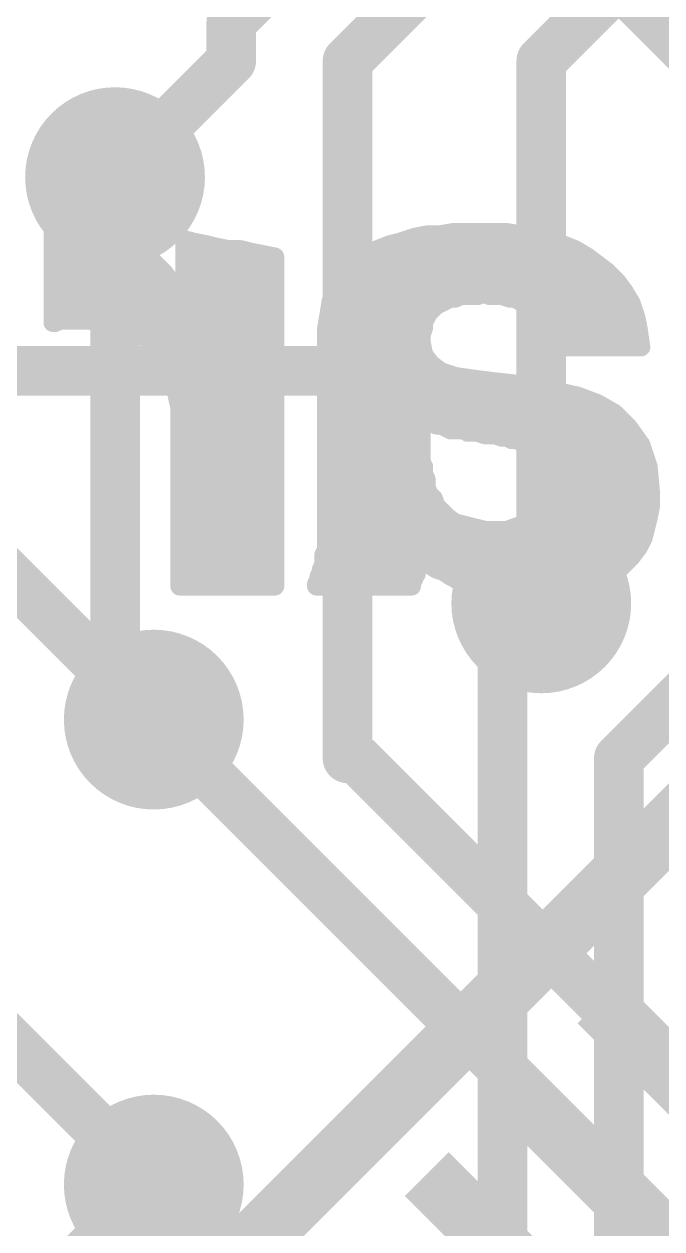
# Model space of a CAD drawing. Extents: x -17.9 to 25.5, y -0.1 to 79.8.
# Drawn here: x 13.121 to 15.734, y 33.473 to 38.41 of the extents above; entities that cross this region are included whole.
import ezdxf

# ---------------------------------------------------------------- set-up
doc = ezdxf.new("R2010")
doc.units = 0
for name, color, linetype in [('1', 12, 'CONTINUOUS'), ('16', 132, 'CONTINUOUS'), ('18', 110, 'CONTINUOUS'), ('21', 41, 'CONTINUOUS'), ('22', 40, 'CONTINUOUS')]:
    doc.layers.add(name, color=color, linetype=linetype)

# ---------------------------------------------------------------- blocks, each defined once
blk = doc.blocks.new('RECT')
blk.add_solid([(-0.5, -0.5), (0.5, -0.5), (-0.5, 0.5), (0.5, 0.5)])
blk = doc.blocks.new('ROUNDV')
at = {"const_width": 0.5}
blk.add_lwpolyline([(0, -0.25, 1), (0, 0.25, 1), (0, -0.25)], format="xyb", dxfattribs=at)

msp = doc.modelspace()

# ---------------------------------------------------------------- linework, layer by layer
at = {"layer": '1', "const_width": 0.2032}
for points in [[(15.5284, 39.9759), (13.97, 38.4175)], [(15.8459, 39.6584), (14.4463, 38.2587)], [(16.2355, 39.2543), (15.24, 38.2587)], [(13.97, 38.4175), (13.97, 38.2587)], [(13.97, 38.2587), (13.4938, 37.7825)], [(14.4463, 38.2587), (14.4463, 36.9888)], [(15.24, 38.2587), (15.24, 36.0363)], [(13.6525, 33.655), (9.3663, 37.9413)], [(12.8588, 36.9888), (14.4463, 36.9888)], [(14.4463, 36.9888), (14.4463, 35.4013)], [(12.5412, 36.6713), (13.6525, 35.56)], [(15.5284, 33.6841), (13.6525, 35.56)], [(14.4463, 35.4013), (14.4823, 35.4013)], [(14.4823, 35.4013), (15.882, 34.0016)], [(15.5284, 33.648), (15.5284, 33.6841)], [(15.5284, 33.648), (15.5645, 33.648)], [(15.5645, 33.648), (16.1925, 33.02)]]:
    msp.add_lwpolyline(points, dxfattribs=at)
at = {"layer": '1', "const_width": 0.1016}
for points in [[(14.0208, 38.4175, 1), (13.9192, 38.4175)], [(13.9341, 38.4534, 1), (14.0059, 38.3816)], [(14.0059, 38.2228, 1), (13.9341, 38.2947)], [(14.4971, 38.2587, 1), (14.3955, 38.2587)], [(15.2908, 38.2587, 1), (15.1892, 38.2587)], [(13.9192, 38.2587, 1), (14.0208, 38.2587)], [(14.4103, 38.2947, 1), (14.4822, 38.2228)], [(15.2041, 38.2947, 1), (15.2759, 38.2228)], [(13.4578, 37.8184, 1), (13.5297, 37.7466)], [(14.4971, 36.9888, 1), (14.3955, 36.9888)], [(14.4463, 36.938, 1), (14.4463, 37.0396)], [(14.3955, 36.9888, 1), (14.4971, 36.9888)], [(15.1892, 36.0363, 1), (15.2908, 36.0363)], [(13.6884, 35.5959, 1), (13.6166, 35.5241)], [(13.6166, 35.5241, 1), (13.6884, 35.5959)], [(14.4463, 35.4521, 1), (14.4463, 35.3505)], [(14.5182, 35.4372, 1), (14.4464, 35.3653)], [(14.4823, 35.3505, 1), (14.4823, 35.4521)], [(14.3955, 35.4013, 1), (14.4971, 35.4013)], [(15.5792, 33.6841, 1), (15.4776, 33.6841)], [(15.4925, 33.6482, 1), (15.5643, 33.72)], [(13.6166, 33.6191, 1), (13.6884, 33.6909)], [(15.5284, 33.6988, 1), (15.5284, 33.5972)], [(15.6004, 33.6839, 1), (15.5286, 33.6121)], [(15.5645, 33.5972, 1), (15.5645, 33.6988)], [(15.4776, 33.648, 1), (15.5792, 33.648)]]:
    msp.add_lwpolyline(points, format="xyb", dxfattribs=at)
at = {"layer": '16', "const_width": 0.2032}
for points in [[(17.78, 36.3538), (14.7637, 39.37)], [(13.4938, 37.7825), (13.4938, 35.7188)], [(15.0813, 35.8775), (15.24, 36.0363)], [(15.5575, 35.4013), (16.1925, 36.0363)], [(15.0813, 31.4325), (15.0813, 35.8775)], [(13.4938, 35.7188), (13.6525, 35.56)], [(15.5575, 29.845), (15.5575, 35.4013)], [(13.6525, 33.655), (13.335, 33.3375)]]:
    msp.add_lwpolyline(points, dxfattribs=at)
at = {"layer": '16', "const_width": 0.1016}
for points in [[(13.5446, 37.7825, 1), (13.4429, 37.7825)], [(15.2759, 36.0003, 1), (15.2041, 36.0722)], [(15.0453, 35.9134, 1), (15.1172, 35.8416)], [(15.1321, 35.8775, 1), (15.0305, 35.8775)], [(13.5297, 35.7547, 1), (13.4578, 35.6828)], [(13.4429, 35.7188, 1), (13.5446, 35.7188)], [(13.6166, 35.5241, 1), (13.6884, 35.5959)], [(15.6083, 35.4013, 1), (15.5067, 35.4013)], [(15.5216, 35.4372, 1), (15.5934, 35.3653)], [(13.6884, 33.6191, 1), (13.6166, 33.6909)]]:
    msp.add_lwpolyline(points, format="xyb", dxfattribs=at)
at = {"layer": '21', "const_width": 0.254}
for points in [[(12.8945, 41.4085), (17.2785, 37.0245)], [(17.2785, 36.6355), (12.8945, 32.2515)]]:
    msp.add_lwpolyline(points, dxfattribs=at)
at = {"layer": '22', "const_width": 0.0381}
for points in [[(13.2578, 37.5463, 1), (13.2197, 37.5463)], [(13.2253, 37.5597, 1), (13.2522, 37.5328)], [(13.2488, 37.5753, 1), (13.2488, 37.5372)], [(13.2622, 37.5428, 1), (13.2353, 37.5697)], [(13.394, 37.5746, 1), (13.3835, 37.5379)], [(13.3887, 37.5372, 1), (13.3887, 37.5753)], [(13.464, 37.5546, 1), (13.4535, 37.5179)], [(13.4535, 37.5179, 1), (13.464, 37.5546)], [(13.7978, 37.5263, 1), (13.7597, 37.5263)], [(13.7834, 37.5447, 1), (13.7741, 37.5078)], [(14.715, 37.5549, 1), (14.7225, 37.5176)], [(14.7248, 37.5182, 1), (14.7127, 37.5543)], [(14.7688, 37.5653, 1), (14.7688, 37.5272)], [(14.7725, 37.5276, 1), (14.765, 37.5649)], [(14.8156, 37.565, 1), (14.8219, 37.5275)], [(14.8188, 37.5272, 1), (14.8188, 37.5653)], [(14.8788, 37.5753, 1), (14.8788, 37.5372)], [(14.8819, 37.5375, 1), (14.8756, 37.575)], [(15.1019, 37.575, 1), (15.0956, 37.5375)], [(15.0988, 37.5372, 1), (15.0988, 37.5753)], [(15.1619, 37.565, 1), (15.1556, 37.5275)], [(15.1556, 37.5275, 1), (15.1619, 37.565)], [(15.2219, 37.555, 1), (15.2156, 37.5175)], [(15.2156, 37.5175, 1), (15.2219, 37.555)], [(15.2858, 37.5439, 1), (15.2717, 37.5086)], [(13.2388, 37.5095, 1), (13.2388, 37.4714)], [(13.5393, 37.5321, 1), (13.5182, 37.5004)], [(13.5235, 37.4979, 1), (13.534, 37.5346)], [(13.5675, 37.4714, 1), (13.5675, 37.5095)], [(13.7788, 37.5095, 1), (13.7788, 37.4714)], [(13.8225, 37.5349, 1), (13.815, 37.4976)], [(13.8141, 37.4978, 1), (13.8234, 37.5347)], [(13.8734, 37.5247, 1), (13.8641, 37.4878)], [(13.865, 37.4876, 1), (13.8725, 37.5249)], [(13.9125, 37.5149, 1), (13.905, 37.4776)], [(13.9041, 37.4778, 1), (13.9134, 37.5147)], [(13.938, 37.4714, 1), (13.938, 37.5095)], [(13.9588, 37.5053, 1), (13.9588, 37.4672)], [(13.955, 37.4676, 1), (13.9625, 37.5049)], [(14.0134, 37.5047, 1), (14.0041, 37.4678)], [(14.0088, 37.4672, 1), (14.0088, 37.5053)], [(14.5617, 37.5039, 1), (14.5758, 37.4686)], [(14.5791, 37.5095, 1), (14.5791, 37.4714)], [(14.5773, 37.4692, 1), (14.5602, 37.5033)], [(14.6141, 37.5247, 1), (14.6234, 37.4878)], [(14.6258, 37.4886, 1), (14.6117, 37.5239)], [(14.6527, 37.5343, 1), (14.6648, 37.4982)], [(14.6634, 37.4978, 1), (14.6541, 37.5347)], [(15.2756, 37.5075, 1), (15.2819, 37.545)], [(15.3358, 37.5239, 1), (15.3217, 37.4886)], [(15.3217, 37.4886, 1), (15.3358, 37.5239)], [(15.3886, 37.5026, 1), (15.3689, 37.4699)], [(15.3684, 37.4714, 1), (15.3684, 37.5095)], [(15.3717, 37.4686, 1), (15.3858, 37.5039)], [(13.5993, 37.4921, 1), (13.5782, 37.4604)], [(13.5782, 37.4604, 1), (13.5993, 37.4921)], [(13.6622, 37.4497, 1), (13.6353, 37.4228)], [(13.6382, 37.4204, 1), (13.6593, 37.4521)], [(14.0525, 37.4949, 1), (14.045, 37.4576)], [(14.0441, 37.4578, 1), (14.0534, 37.4947)], [(14.1025, 37.4849, 1), (14.095, 37.4476)], [(14.095, 37.4476, 1), (14.1025, 37.4849)], [(14.1678, 37.4563, 1), (14.1297, 37.4563)], [(14.145, 37.4376, 1), (14.1525, 37.4749)], [(14.4773, 37.4515, 1), (14.5002, 37.421)], [(14.5022, 37.4228, 1), (14.4753, 37.4497)], [(14.5202, 37.4833, 1), (14.5373, 37.4492)], [(14.5402, 37.451, 1), (14.5173, 37.4815)], [(15.4402, 37.4715, 1), (15.4173, 37.441)], [(15.4189, 37.4399, 1), (15.4386, 37.4726)], [(13.2388, 37.4333, 1), (13.2388, 37.3952)], [(13.6708, 37.3952, 1), (13.6708, 37.4333)], [(13.7146, 37.3968, 1), (13.6829, 37.3757)], [(13.6853, 37.3728, 1), (13.7122, 37.3997)], [(13.7788, 37.4333, 1), (13.7788, 37.3952)], [(14.1488, 37.3952, 1), (14.1488, 37.4333)], [(14.4353, 37.4097, 1), (14.4622, 37.3828)], [(14.4622, 37.3828, 1), (14.4353, 37.4097)], [(14.4667, 37.4333, 1), (14.4667, 37.3952)], [(15.4802, 37.4415, 1), (15.4573, 37.411)], [(15.4573, 37.411, 1), (15.4802, 37.4415)], [(15.4848, 37.3952, 1), (15.4848, 37.4333)], [(15.5222, 37.4097, 1), (15.4953, 37.3828)], [(15.4973, 37.381, 1), (15.5202, 37.4115)], [(13.2388, 37.3571, 1), (13.2388, 37.319)], [(13.7309, 37.319, 1), (13.7309, 37.3571)], [(13.7788, 37.3571, 1), (13.7788, 37.319)], [(14.1488, 37.319, 1), (14.1488, 37.3571)], [(14.4075, 37.3571, 1), (14.4075, 37.319)], [(14.4053, 37.3797, 1), (14.4322, 37.3528)], [(14.4364, 37.3592, 1), (14.4011, 37.3733)], [(15.564, 37.3677, 1), (15.5335, 37.3448)], [(15.5353, 37.3428, 1), (15.5622, 37.3697)], [(15.5624, 37.319, 1), (15.5624, 37.3571)], [(13.7563, 37.3338, 1), (13.7212, 37.3187)], [(13.7229, 37.3157, 1), (13.7546, 37.3368)], [(14.1678, 37.2863, 1), (14.1297, 37.2863)], [(14.3811, 37.3233, 1), (14.4164, 37.3092)], [(14.4158, 37.3077, 1), (14.3817, 37.3248)], [(14.8688, 37.3053, 1), (14.8688, 37.2672)], [(14.8773, 37.2692, 1), (14.8602, 37.3033)], [(14.8802, 37.3033, 1), (14.8973, 37.2692)], [(14.8887, 37.2672, 1), (14.8887, 37.3053)], [(14.9088, 37.3153, 1), (14.9088, 37.2772)], [(14.9173, 37.2792, 1), (14.9002, 37.3133)], [(14.9702, 37.3133, 1), (14.9873, 37.2792)], [(14.9788, 37.2772, 1), (14.9788, 37.3153)], [(15.0048, 37.3243, 1), (14.9927, 37.2882)], [(15.0073, 37.2892, 1), (14.9902, 37.3233)], [(15.0288, 37.3153, 1), (15.0288, 37.2772)], [(15.0227, 37.2782, 1), (15.0348, 37.3143)], [(15.0848, 37.3143, 1), (15.0727, 37.2782)], [(15.0788, 37.2772, 1), (15.0788, 37.3153)], [(15.1088, 37.3053, 1), (15.1088, 37.2672)], [(15.1027, 37.2682, 1), (15.1148, 37.3043)], [(15.1373, 37.3033, 1), (15.1202, 37.2692)], [(15.1288, 37.2672, 1), (15.1288, 37.3053)], [(15.5951, 37.3261, 1), (15.5624, 37.3064)], [(15.5635, 37.3048, 1), (15.594, 37.3277)], [(13.2388, 37.2809, 1), (13.2388, 37.2428)], [(13.7688, 37.2753, 1), (13.7688, 37.2372)], [(13.7512, 37.2487, 1), (13.7863, 37.2638)], [(13.7788, 37.2809, 1), (13.7788, 37.2428)], [(13.7597, 37.2563, 1), (13.7978, 37.2563)], [(13.7664, 37.2428, 1), (13.7664, 37.2809)], [(13.7788, 37.2372, 1), (13.7788, 37.2753)], [(14.1297, 37.2863, 1), (14.1678, 37.2863)], [(14.1488, 37.2428, 1), (14.1488, 37.2809)], [(14.3763, 37.2809, 1), (14.3763, 37.2428)], [(14.3617, 37.2848, 1), (14.3958, 37.2677)], [(14.3975, 37.2731, 1), (14.36, 37.2794)], [(14.7853, 37.2597, 1), (14.8122, 37.2328)], [(14.8122, 37.2328, 1), (14.7853, 37.2597)], [(14.8002, 37.2733, 1), (14.8173, 37.2392)], [(14.8222, 37.2428, 1), (14.7953, 37.2697)], [(14.8202, 37.2833, 1), (14.8373, 37.2492)], [(14.8199, 37.2428, 1), (14.8199, 37.2809)], [(14.8373, 37.2492, 1), (14.8202, 37.2833)], [(14.8402, 37.2933, 1), (14.8573, 37.2592)], [(14.8573, 37.2592, 1), (14.8402, 37.2933)], [(15.1573, 37.2933, 1), (15.1402, 37.2592)], [(15.1402, 37.2592, 1), (15.1573, 37.2933)], [(15.1822, 37.2797, 1), (15.1553, 37.2528)], [(15.1732, 37.2809, 1), (15.1732, 37.2428)], [(15.1922, 37.2697, 1), (15.1653, 37.2428)], [(15.1602, 37.2492, 1), (15.1773, 37.2833)], [(15.1653, 37.2428, 1), (15.1922, 37.2697)], [(15.2122, 37.2497, 1), (15.1853, 37.2228)], [(15.1853, 37.2228, 1), (15.2122, 37.2497)], [(15.6268, 37.2723, 1), (15.5907, 37.2602)], [(15.5924, 37.2564, 1), (15.6251, 37.2761)], [(15.6102, 37.2428, 1), (15.6102, 37.2809)], [(13.2388, 37.2053, 1), (13.2388, 37.1672)], [(13.2402, 37.2033, 1), (13.2573, 37.1692)], [(13.2488, 37.1672, 1), (13.2488, 37.2053)], [(13.2688, 37.2153, 1), (13.2688, 37.1772)], [(13.2773, 37.1792, 1), (13.2602, 37.2133)], [(13.3806, 37.2152, 1), (13.3769, 37.1773)], [(13.3788, 37.1772, 1), (13.3788, 37.2153)], [(13.4834, 37.2047, 1), (13.4741, 37.1678)], [(13.4814, 37.2047, 1), (13.4814, 37.1666)], [(13.4769, 37.1673, 1), (13.4806, 37.2052)], [(14.1488, 37.1666, 1), (14.1488, 37.2047)], [(14.3636, 37.2047, 1), (14.3636, 37.1666)], [(14.35, 37.2194, 1), (14.3875, 37.2131)], [(14.3875, 37.2131, 1), (14.35, 37.2194)], [(14.7778, 37.1863, 1), (14.7397, 37.1863)], [(14.7517, 37.2148, 1), (14.7858, 37.1977)], [(14.7858, 37.1977, 1), (14.7517, 37.2148)], [(14.7588, 37.1666, 1), (14.7588, 37.2047)], [(14.7653, 37.2397, 1), (14.7922, 37.2128)], [(14.7958, 37.2177, 1), (14.7617, 37.2348)], [(15.2222, 37.2397, 1), (15.1953, 37.2128)], [(15.1953, 37.2128, 1), (15.2222, 37.2397)], [(15.2458, 37.2148, 1), (15.2117, 37.1977)], [(15.2153, 37.1928, 1), (15.2422, 37.2197)], [(15.2558, 37.1948, 1), (15.2217, 37.1777)], [(15.2391, 37.2047, 1), (15.2391, 37.1666)], [(15.6474, 37.21, 1), (15.6101, 37.2025)], [(15.6107, 37.2002, 1), (15.6468, 37.2123)], [(15.6329, 37.1666, 1), (15.6329, 37.2047)], [(13.2197, 37.1863, 1), (13.2578, 37.1863)], [(13.5693, 37.1821, 1), (13.5482, 37.1504)], [(13.5541, 37.1478, 1), (13.5634, 37.1847)], [(14.3778, 37.1563, 1), (14.3397, 37.1563)], [(14.34, 37.1594, 1), (14.3775, 37.1531)], [(14.7678, 37.1363, 1), (14.7297, 37.1363)], [(14.7417, 37.1948, 1), (14.7758, 37.1777)], [(14.7397, 37.1663, 1), (14.7778, 37.1663)], [(14.7768, 37.1602, 1), (14.7407, 37.1723)], [(15.2217, 37.1777, 1), (15.2558, 37.1948)], [(15.2678, 37.1663, 1), (15.2297, 37.1663)], [(15.2658, 37.1448, 1), (15.2317, 37.1277)], [(15.2317, 37.1577, 1), (15.2658, 37.1748)], [(15.6576, 37.1589, 1), (15.6199, 37.1536)], [(15.6201, 37.1525, 1), (15.6574, 37.16)], [(13.6322, 37.1397, 1), (13.6053, 37.1128)], [(13.6082, 37.1104, 1), (13.6293, 37.1421)], [(13.6356, 37.1285, 1), (13.6356, 37.0904)], [(14.1488, 37.0904, 1), (14.1488, 37.1285)], [(14.3588, 37.1285, 1), (14.3588, 37.0904)], [(14.7297, 37.1063, 1), (14.7678, 37.1063)], [(14.7307, 37.1423, 1), (14.7668, 37.1302)], [(14.7674, 37.11, 1), (14.7301, 37.1025)], [(14.7488, 37.0904, 1), (14.7488, 37.1285)], [(15.2297, 37.1363, 1), (15.2678, 37.1363)], [(15.2778, 37.1163, 1), (15.2397, 37.1163)], [(15.2588, 37.1285, 1), (15.2588, 37.0904)], [(15.2588, 37.1053, 1), (15.2588, 37.0672)], [(15.2417, 37.1077, 1), (15.2758, 37.1248)], [(15.6454, 37.0904, 1), (15.6454, 37.1285)], [(15.6488, 37.0672, 1), (15.6488, 37.1053)], [(13.6963, 37.0738, 1), (13.6612, 37.0587)], [(13.6653, 37.0528, 1), (13.6922, 37.0797)], [(13.6929, 37.0523, 1), (13.6929, 37.0142)], [(14.1488, 37.0142, 1), (14.1488, 37.0523)], [(14.3588, 37.0523, 1), (14.3588, 37.0142)], [(14.774, 37.0677, 1), (14.7435, 37.0448)], [(14.7401, 37.0525, 1), (14.7774, 37.06)], [(14.776, 37.0142, 1), (14.776, 37.0523)], [(15.2397, 37.0862, 1), (15.2778, 37.0862)], [(15.6299, 37.0836, 1), (15.6676, 37.0889)], [(13.7263, 37.0038, 1), (13.6912, 36.9887)], [(13.6912, 36.9887, 1), (13.7263, 37.0038)], [(14.8002, 37.0315, 1), (14.7773, 37.001)], [(14.7735, 37.0048, 1), (14.804, 37.0277)], [(14.8348, 37.0043, 1), (14.8227, 36.9682)], [(13.7256, 36.9761, 1), (13.7256, 36.938)], [(14.1488, 36.938, 1), (14.1488, 36.9761)], [(14.3588, 36.9761, 1), (14.3588, 36.938)], [(14.8173, 36.971, 1), (14.8402, 37.0015)], [(14.8914, 36.9851, 1), (14.8861, 36.9474)], [(14.8827, 36.9482, 1), (14.8948, 36.9843)], [(14.9611, 36.9752, 1), (14.9564, 36.9373)], [(14.9775, 36.9527, 1), (14.94, 36.9598)], [(14.9775, 36.9527, 1), (14.94, 36.9598)], [(14.9535, 36.938, 1), (14.9535, 36.9761)], [(14.9561, 36.9374, 1), (14.9614, 36.9751)], [(15.0409, 36.9652, 1), (15.0366, 36.9273)], [(15.0364, 36.9273, 1), (15.0411, 36.9652)], [(15.1329, 36.9548, 1), (15.1246, 36.9177)], [(15.1266, 36.9173, 1), (15.1309, 36.9552)], [(13.7573, 36.9304, 1), (13.7202, 36.9221)], [(13.7212, 36.9187, 1), (13.7563, 36.9338)], [(15.2211, 36.9352, 1), (15.2164, 36.8973)], [(15.2366, 36.9095, 1), (15.2009, 36.923)], [(15.2366, 36.9095, 1), (15.2009, 36.923)], [(15.2146, 36.8977, 1), (15.2229, 36.9348)], [(15.3029, 36.9248, 1), (15.2946, 36.8877)], [(15.2964, 36.8873, 1), (15.3011, 36.9252)], [(15.3954, 36.9041, 1), (15.3821, 36.8684)], [(15.3846, 36.8677, 1), (15.3929, 36.9048)], [(13.7489, 36.8999, 1), (13.7489, 36.8618)], [(13.7778, 36.8362, 1), (13.7397, 36.8362)], [(14.1488, 36.8618, 1), (14.1488, 36.8999)], [(14.3588, 36.8999, 1), (14.3588, 36.8618)], [(14.9444, 36.8999, 1), (14.9444, 36.8618)], [(14.9444, 36.8618, 1), (14.9444, 36.8999)], [(15.2052, 36.8999, 1), (15.2052, 36.8618)], [(15.2052, 36.8618, 1), (15.2052, 36.8999)], [(15.4033, 36.8618, 1), (15.4033, 36.8999)], [(15.4782, 36.8728, 1), (15.4593, 36.8397)], [(15.4621, 36.8384, 1), (15.4754, 36.8741)], [(13.7588, 36.8237, 1), (13.7588, 36.7856)], [(13.7402, 36.8321, 1), (13.7773, 36.8404)], [(14.1488, 36.7856, 1), (14.1488, 36.8237)], [(14.3588, 36.8237, 1), (14.3588, 36.7856)], [(14.7573, 36.8233, 1), (14.7402, 36.7892)], [(14.7678, 36.8062, 1), (14.7297, 36.8062)], [(14.7521, 36.8237, 1), (14.7521, 36.7856)], [(14.7488, 36.7856, 1), (14.7488, 36.8237)], [(14.7822, 36.8097, 1), (14.7553, 36.7828)], [(14.7873, 36.8033, 1), (14.7702, 36.7692)], [(14.7602, 36.7792, 1), (14.7773, 36.8133)], [(14.9299, 36.8237, 1), (14.9299, 36.7856)], [(14.9299, 36.7856, 1), (14.9299, 36.8237)], [(15.1762, 36.8237, 1), (15.1762, 36.7856)], [(15.1762, 36.7856, 1), (15.1762, 36.8237)], [(15.5522, 36.8297, 1), (15.5253, 36.8028)], [(15.5293, 36.7997, 1), (15.5482, 36.8328)], [(15.5504, 36.7856, 1), (15.5504, 36.8237)], [(14.7653, 36.7728, 1), (14.7922, 36.7997)], [(14.8122, 36.7897, 1), (14.7853, 36.7628)], [(14.8087, 36.7853, 1), (14.8087, 36.7472)], [(14.7902, 36.7592, 1), (14.8073, 36.7933)], [(14.7953, 36.7528, 1), (14.8222, 36.7797)], [(14.8373, 36.7833, 1), (14.8202, 36.7492)], [(14.8288, 36.7472, 1), (14.8288, 36.7853)], [(14.8573, 36.7733, 1), (14.8402, 36.7392)], [(14.8402, 36.7392, 1), (14.8573, 36.7733)], [(14.8688, 36.7653, 1), (14.8688, 36.7272)], [(14.8602, 36.7292, 1), (14.8773, 36.7633)], [(14.9273, 36.7633, 1), (14.9102, 36.7292)], [(14.9188, 36.7272, 1), (14.9188, 36.7653)], [(15.6143, 36.7673, 1), (15.5832, 36.7452)], [(15.5853, 36.7428, 1), (15.6122, 36.7697)], [(13.7588, 36.7475, 1), (13.7588, 36.7094)], [(14.1488, 36.7094, 1), (14.1488, 36.7475)], [(14.3588, 36.7475, 1), (14.3588, 36.7094)], [(14.7488, 36.7094, 1), (14.7488, 36.7475)], [(14.9, 36.7498, 1), (14.9375, 36.7427)], [(14.9, 36.7498, 1), (14.9375, 36.7427)], [(14.9388, 36.7553, 1), (14.9388, 36.7172)], [(14.9302, 36.7192, 1), (14.9473, 36.7533)], [(14.9848, 36.7543, 1), (14.9727, 36.7182)], [(14.9788, 36.7172, 1), (14.9788, 36.7553)], [(15.0023, 36.7475, 1), (15.0023, 36.7094)], [(15.0088, 36.7453, 1), (15.0088, 36.7072)], [(15.0027, 36.7082, 1), (15.0148, 36.7443)], [(15.0548, 36.7443, 1), (15.0427, 36.7082)], [(15.0488, 36.7072, 1), (15.0488, 36.7453)], [(15.0788, 36.7353, 1), (15.0788, 36.6972)], [(15.0727, 36.6982, 1), (15.0848, 36.7343)], [(15.1073, 36.7333, 1), (15.0902, 36.6992)], [(15.0988, 36.6972, 1), (15.0988, 36.7353)], [(15.1188, 36.7253, 1), (15.1188, 36.6872)], [(15.1102, 36.6892, 1), (15.1273, 36.7233)], [(15.1473, 36.7233, 1), (15.1302, 36.6892)], [(15.1209, 36.713, 1), (15.1566, 36.6995)], [(15.1209, 36.713, 1), (15.1566, 36.6995)], [(15.1472, 36.7475, 1), (15.1472, 36.7094)], [(15.1387, 36.6872, 1), (15.1387, 36.7253)], [(15.1673, 36.7133, 1), (15.1502, 36.6792)], [(15.1472, 36.7094, 1), (15.1472, 36.7475)], [(15.1502, 36.6792, 1), (15.1673, 36.7133)], [(15.6186, 36.7094, 1), (15.6186, 36.7475)], [(13.7588, 36.6713, 1), (13.7588, 36.6332)], [(14.1488, 36.6332, 1), (14.1488, 36.6713)], [(14.3588, 36.6713, 1), (14.3588, 36.6332)], [(14.7488, 36.6332, 1), (14.7488, 36.6713)], [(15.1873, 36.7033, 1), (15.1702, 36.6692)], [(15.1702, 36.6692, 1), (15.1873, 36.7033)], [(15.2073, 36.6933, 1), (15.1902, 36.6592)], [(15.1902, 36.6592, 1), (15.2073, 36.6933)], [(15.2273, 36.6833, 1), (15.2102, 36.6492)], [(15.2102, 36.6492, 1), (15.2273, 36.6833)], [(15.2522, 36.6697, 1), (15.2253, 36.6428)], [(15.2428, 36.6713, 1), (15.2428, 36.6332)], [(15.2622, 36.6597, 1), (15.2353, 36.6328)], [(15.2302, 36.6392, 1), (15.2473, 36.6733)], [(15.2353, 36.6328, 1), (15.2622, 36.6597)], [(15.6668, 36.6923, 1), (15.6307, 36.6802)], [(15.6332, 36.6752, 1), (15.6643, 36.6973)], [(15.6601, 36.6332, 1), (15.6601, 36.6713)], [(14.7658, 36.6248, 1), (14.7317, 36.6077)], [(14.7297, 36.6163, 1), (14.7678, 36.6163)], [(14.7778, 36.5963, 1), (14.7397, 36.5963)], [(15.2722, 36.6497, 1), (15.2453, 36.6228)], [(15.2453, 36.6228, 1), (15.2722, 36.6497)], [(15.2958, 36.6248, 1), (15.2617, 36.6077)], [(15.2653, 36.6028, 1), (15.2922, 36.6297)], [(15.3058, 36.6048, 1), (15.2717, 36.5877)], [(15.6977, 36.598, 1), (15.6598, 36.5945)], [(13.7588, 36.5951, 1), (13.7588, 36.557)], [(14.1488, 36.557, 1), (14.1488, 36.5951)], [(14.3588, 36.5951, 1), (14.3588, 36.557)], [(14.7758, 36.5748, 1), (14.7417, 36.5577)], [(14.7397, 36.5663, 1), (14.7778, 36.5663)], [(14.7417, 36.5877, 1), (14.7758, 36.6048)], [(14.7878, 36.5463, 1), (14.7497, 36.5463)], [(14.7588, 36.557, 1), (14.7588, 36.5951)], [(15.2717, 36.5877, 1), (15.3058, 36.6048)], [(15.3178, 36.5763, 1), (15.2797, 36.5763)], [(15.2988, 36.5951, 1), (15.2988, 36.557)], [(15.2817, 36.5677, 1), (15.3158, 36.5848)], [(15.6607, 36.5902, 1), (15.6968, 36.6023)], [(15.6806, 36.557, 1), (15.6806, 36.5951)], [(13.7588, 36.5189, 1), (13.7588, 36.4808)], [(14.1488, 36.4808, 1), (14.1488, 36.5189)], [(14.3588, 36.5189, 1), (14.3588, 36.4808)], [(14.7868, 36.5223, 1), (14.7507, 36.5102)], [(14.7497, 36.5162, 1), (14.7878, 36.5162)], [(14.7517, 36.5377, 1), (14.7858, 36.5548)], [(14.7742, 36.4808, 1), (14.7742, 36.5189)], [(15.3168, 36.5423, 1), (15.2807, 36.5302)], [(15.2797, 36.5363, 1), (15.3178, 36.5363)], [(15.3055, 36.5189, 1), (15.3055, 36.4808)], [(15.2907, 36.5002, 1), (15.3268, 36.5123)], [(15.3258, 36.4977, 1), (15.2917, 36.5148)], [(15.6875, 36.4808, 1), (15.6875, 36.5189)], [(14.7922, 36.4997, 1), (14.7653, 36.4728)], [(14.7607, 36.4802, 1), (14.7968, 36.4923)], [(14.8168, 36.4723, 1), (14.7807, 36.4602)], [(14.7853, 36.4528, 1), (14.8122, 36.4797)], [(15.2817, 36.4948, 1), (15.3158, 36.4777)], [(15.3178, 36.4862, 1), (15.2797, 36.4862)], [(15.2797, 36.4663, 1), (15.3178, 36.4663)], [(15.3168, 36.4602, 1), (15.2807, 36.4723)], [(15.7078, 36.4862, 1), (15.6697, 36.4862)], [(15.6698, 36.4845, 1), (15.7077, 36.488)], [(13.7588, 36.4427, 1), (13.7588, 36.4046)], [(14.1488, 36.4046, 1), (14.1488, 36.4427)], [(14.3588, 36.4427, 1), (14.3588, 36.4046)], [(14.8222, 36.4497, 1), (14.7953, 36.4228)], [(14.7907, 36.4302, 1), (14.8268, 36.4423)], [(14.8422, 36.4297, 1), (14.8153, 36.4028)], [(14.8153, 36.4028, 1), (14.8422, 36.4297)], [(14.8214, 36.4046, 1), (14.8214, 36.4427)], [(15.2617, 36.4148, 1), (15.2958, 36.3977)], [(15.2922, 36.3928, 1), (15.2653, 36.4197)], [(15.2874, 36.4427, 1), (15.2874, 36.4046)], [(15.3078, 36.4363, 1), (15.2697, 36.4363)], [(15.2707, 36.4423, 1), (15.3068, 36.4302)], [(15.2697, 36.4263, 1), (15.3078, 36.4263)], [(15.3058, 36.4177, 1), (15.2717, 36.4348)], [(15.6697, 36.4363, 1), (15.7078, 36.4363)], [(15.7074, 36.4325, 1), (15.6701, 36.44)], [(15.6862, 36.4046, 1), (15.6862, 36.4427)], [(13.7588, 36.3665, 1), (13.7588, 36.3284)], [(14.1488, 36.3284, 1), (14.1488, 36.3665)], [(14.3588, 36.3665, 1), (14.3588, 36.3284)], [(14.8693, 36.4021, 1), (14.8482, 36.3704)], [(14.8453, 36.3728, 1), (14.8722, 36.3997)], [(14.8934, 36.3847, 1), (14.8841, 36.3478)], [(14.8782, 36.3504, 1), (14.8993, 36.3821)], [(14.9334, 36.3747, 1), (14.9241, 36.3378)], [(14.9241, 36.3378, 1), (14.9334, 36.3747)], [(14.9734, 36.3647, 1), (14.9641, 36.3278)], [(14.9642, 36.3284, 1), (14.9642, 36.3665)], [(14.9641, 36.3278, 1), (14.9734, 36.3647)], [(15.1788, 36.3653, 1), (15.1788, 36.3272)], [(15.1873, 36.3292, 1), (15.1702, 36.3633)], [(15.1902, 36.3633, 1), (15.2073, 36.3292)], [(15.2011, 36.3665, 1), (15.2011, 36.3284)], [(15.1988, 36.3272, 1), (15.1988, 36.3653)], [(15.2053, 36.3697, 1), (15.2322, 36.3428)], [(15.2202, 36.3833, 1), (15.2373, 36.3492)], [(15.2273, 36.3392, 1), (15.2102, 36.3733)], [(15.2422, 36.3528, 1), (15.2153, 36.3797)], [(15.2353, 36.3897, 1), (15.2622, 36.3628)], [(15.2453, 36.3997, 1), (15.2722, 36.3728)], [(15.2573, 36.3592, 1), (15.2402, 36.3933)], [(15.2722, 36.3728, 1), (15.2453, 36.3997)], [(15.6872, 36.3416, 1), (15.6503, 36.3509)], [(15.6601, 36.39, 1), (15.6974, 36.3825)], [(15.6972, 36.3816, 1), (15.6603, 36.3909)], [(15.669, 36.3284, 1), (15.669, 36.3665)], [(15.0088, 36.3553, 1), (15.0088, 36.3172)], [(15.0041, 36.3178, 1), (15.0134, 36.3547)], [(15.1502, 36.3533, 1), (15.1673, 36.3192)], [(15.1588, 36.3172, 1), (15.1588, 36.3553)], [(15.6758, 36.2977, 1), (15.6417, 36.3148)], [(15.6503, 36.3509, 1), (15.6872, 36.3416)], [(13.7588, 36.2903, 1), (13.7588, 36.2522)], [(14.1488, 36.2522, 1), (14.1488, 36.2903)], [(14.3588, 36.2903, 1), (14.3588, 36.2522)], [(14.3758, 36.2477, 1), (14.3417, 36.2648)], [(14.7578, 36.2463, 1), (14.7197, 36.2463)], [(14.7522, 36.2597, 1), (14.7253, 36.2328)], [(15.6217, 36.2748, 1), (15.6558, 36.2577)], [(15.654, 36.2548, 1), (15.6235, 36.2777)], [(15.6403, 36.3109, 1), (15.6772, 36.3016)], [(15.6412, 36.2522, 1), (15.6412, 36.2903)], [(13.7588, 36.2141, 1), (13.7588, 36.176)], [(14.1488, 36.176, 1), (14.1488, 36.2141)], [(14.3481, 36.2141, 1), (14.3481, 36.176)], [(14.3317, 36.2448, 1), (14.3658, 36.2277)], [(14.3678, 36.2362, 1), (14.3297, 36.2362)], [(14.3658, 36.1877, 1), (14.3317, 36.2048)], [(14.3397, 36.2563, 1), (14.3778, 36.2563)], [(14.7478, 36.2163, 1), (14.7097, 36.2163)], [(14.7153, 36.2297, 1), (14.7422, 36.2028)], [(14.7197, 36.2263, 1), (14.7578, 36.2263)], [(14.7522, 36.2128, 1), (14.7253, 36.2397)], [(14.7288, 36.176, 1), (14.7288, 36.2141)], [(14.7746, 36.2368, 1), (14.7429, 36.2157)], [(14.7453, 36.2128, 1), (14.7722, 36.2397)], [(14.7893, 36.2121, 1), (14.7682, 36.1804)], [(14.7806, 36.2141, 1), (14.7806, 36.176)], [(15.5922, 36.1828, 1), (15.5653, 36.2097)], [(15.5775, 36.176, 1), (15.5775, 36.2141)], [(15.5935, 36.2377, 1), (15.624, 36.2148)], [(15.6222, 36.2128, 1), (15.5953, 36.2397)], [(14.3478, 36.1463, 1), (14.3097, 36.1463)], [(14.3578, 36.1763, 1), (14.3197, 36.1763)], [(14.3217, 36.1848, 1), (14.3558, 36.1677)], [(14.3197, 36.1663, 1), (14.3578, 36.1663)], [(14.3558, 36.1577, 1), (14.3217, 36.1748)], [(14.3297, 36.1962, 1), (14.3678, 36.1962)], [(14.7378, 36.1463, 1), (14.6997, 36.1463)], [(14.7422, 36.1428, 1), (14.7153, 36.1697)], [(14.7629, 36.1857, 1), (14.7946, 36.2068)], [(14.8148, 36.1943, 1), (14.8027, 36.1582)], [(14.7982, 36.1604, 1), (14.8193, 36.1921)], [(14.8493, 36.1821, 1), (14.8282, 36.1504)], [(14.8327, 36.1482, 1), (14.8448, 36.1843)], [(14.8773, 36.1633, 1), (14.8602, 36.1292)], [(15.5273, 36.1292, 1), (15.5102, 36.1633)], [(15.5353, 36.1797, 1), (15.5622, 36.1528)], [(15.5593, 36.1504, 1), (15.5382, 36.1821)], [(15.5653, 36.2097, 1), (15.5922, 36.1828)], [(13.7588, 36.1379, 1), (13.7588, 36.0998)], [(13.7588, 36.1253, 1), (13.7588, 36.0872)], [(14.1488, 36.0998, 1), (14.1488, 36.1379)], [(14.1488, 36.0872, 1), (14.1488, 36.1253)], [(14.3378, 36.1163, 1), (14.2997, 36.1163)], [(14.3017, 36.1248, 1), (14.3358, 36.1077)], [(14.3188, 36.1253, 1), (14.3188, 36.0872)], [(14.32, 36.1379, 1), (14.32, 36.0998)], [(14.3117, 36.1548, 1), (14.3458, 36.1377)], [(14.3097, 36.1363, 1), (14.3478, 36.1363)], [(14.3458, 36.1277, 1), (14.3117, 36.1448)], [(14.7278, 36.1262, 1), (14.6897, 36.1262)], [(14.6953, 36.1397, 1), (14.7222, 36.1128)], [(14.6997, 36.1363, 1), (14.7378, 36.1363)], [(14.7053, 36.1597, 1), (14.7322, 36.1328)], [(14.7322, 36.1228, 1), (14.7053, 36.1497)], [(14.7088, 36.0998, 1), (14.7088, 36.1379)], [(14.7088, 36.0872, 1), (14.7088, 36.1253)], [(14.7097, 36.1563, 1), (14.7478, 36.1563)], [(14.8582, 36.1304, 1), (14.8793, 36.1621)], [(14.8993, 36.1521, 1), (14.8782, 36.1204)], [(14.8802, 36.1192, 1), (14.8973, 36.1533)], [(14.9149, 36.1379, 1), (14.9149, 36.0998)], [(14.9248, 36.1343, 1), (14.9127, 36.0982)], [(14.9082, 36.1004, 1), (14.9293, 36.1321)], [(14.9534, 36.1247, 1), (14.9441, 36.0878)], [(14.9427, 36.0882, 1), (14.9548, 36.1243)], [(14.9948, 36.1143, 1), (14.9827, 36.0782)], [(14.9841, 36.0778, 1), (14.9934, 36.1147)], [(15.3941, 36.1147, 1), (15.4034, 36.0778)], [(15.4073, 36.0792, 1), (15.3902, 36.1133)], [(15.4302, 36.1233, 1), (15.4473, 36.0892)], [(15.4434, 36.0878, 1), (15.4341, 36.1247)], [(15.4702, 36.1433, 1), (15.4873, 36.1092)], [(15.4639, 36.0998, 1), (15.4639, 36.1379)], [(15.4873, 36.1092, 1), (15.4702, 36.1433)], [(15.5082, 36.1621, 1), (15.5293, 36.1304)], [(13.7397, 36.1063, 1), (13.7778, 36.1063)], [(14.1297, 36.1063, 1), (14.1678, 36.1063)], [(14.2997, 36.1063, 1), (14.3378, 36.1063)], [(14.6897, 36.1063, 1), (14.7278, 36.1063)], [(15.0188, 36.1053, 1), (15.0188, 36.0672)], [(15.0127, 36.0682, 1), (15.0248, 36.1043)], [(15.0548, 36.1043, 1), (15.0427, 36.0682)], [(15.0488, 36.0672, 1), (15.0488, 36.1053)], [(15.0788, 36.0953, 1), (15.0788, 36.0572)], [(15.0727, 36.0582, 1), (15.0848, 36.0943)], [(15.1548, 36.0943, 1), (15.1427, 36.0582)], [(15.1488, 36.0572, 1), (15.1488, 36.0953)], [(15.1788, 36.0853, 1), (15.1788, 36.0472)], [(15.1727, 36.0482, 1), (15.1848, 36.0843)], [(15.255, 36.0849, 1), (15.2625, 36.0476)], [(15.2588, 36.0472, 1), (15.2588, 36.0853)], [(15.3087, 36.0953, 1), (15.3087, 36.0572)], [(15.3125, 36.0576, 1), (15.305, 36.0949)], [(15.3502, 36.0933, 1), (15.3673, 36.0592)], [(15.3588, 36.0572, 1), (15.3588, 36.0953)]]:
    msp.add_lwpolyline(points, format="xyb", dxfattribs=at)
at = {"layer": '22', "const_width": 0.0762}
for points in [[(13.2488, 37.5562), (13.2388, 37.5463)], [(13.2388, 37.5463), (13.2388, 37.1863)], [(13.3887, 37.5562), (13.2488, 37.5562)], [(13.4588, 37.5363), (13.3887, 37.5562)], [(13.5288, 37.5162), (13.4588, 37.5363)], [(13.8188, 37.5162), (13.7788, 37.5263)], [(13.7788, 37.5263), (13.7788, 37.2563)], [(14.7188, 37.5363), (14.6588, 37.5162)], [(14.7688, 37.5463), (14.7188, 37.5363)], [(14.8188, 37.5463), (14.7688, 37.5463)], [(14.8788, 37.5562), (14.8188, 37.5463)], [(15.0988, 37.5562), (14.8788, 37.5562)], [(15.1588, 37.5463), (15.0988, 37.5562)], [(15.2188, 37.5363), (15.1588, 37.5463)], [(15.2788, 37.5263), (15.2188, 37.5363)], [(15.3288, 37.5063), (15.2788, 37.5263)], [(13.2388, 37.4904), (13.5675, 37.4904)], [(13.5888, 37.4763), (13.5288, 37.5162)], [(13.7788, 37.4904), (13.938, 37.4904)], [(13.8688, 37.5063), (13.8188, 37.5162)], [(13.9088, 37.4963), (13.8688, 37.5063)], [(13.9588, 37.4862), (13.9088, 37.4963)], [(14.0088, 37.4862), (13.9588, 37.4862)], [(14.0488, 37.4763), (14.0088, 37.4862)], [(14.5688, 37.4862), (14.5288, 37.4663)], [(14.6188, 37.5063), (14.5688, 37.4862)], [(14.5791, 37.4904), (15.3684, 37.4904)], [(14.6588, 37.5162), (14.6188, 37.5063)], [(15.3788, 37.4862), (15.3288, 37.5063)], [(15.4288, 37.4563), (15.3788, 37.4862)], [(13.6488, 37.4363), (13.5888, 37.4763)], [(13.6988, 37.3863), (13.6488, 37.4363)], [(14.0988, 37.4663), (14.0488, 37.4763)], [(14.1488, 37.4563), (14.0988, 37.4663)], [(14.1488, 37.2863), (14.1488, 37.4563)], [(14.4888, 37.4363), (14.4488, 37.3963)], [(14.5288, 37.4663), (14.4888, 37.4363)], [(15.4688, 37.4263), (15.4288, 37.4563)], [(13.2388, 37.4142), (13.6708, 37.4142)], [(13.7388, 37.3263), (13.6988, 37.3863)], [(13.7788, 37.4142), (14.1488, 37.4142)], [(14.4488, 37.3963), (14.4188, 37.3663)], [(14.4667, 37.4142), (15.4848, 37.4142)], [(15.5088, 37.3963), (15.4688, 37.4263)], [(15.5488, 37.3563), (15.5088, 37.3963)], [(13.2388, 37.338), (13.7309, 37.338)], [(13.7788, 37.338), (14.1488, 37.338)], [(14.4188, 37.3663), (14.3988, 37.3163)], [(14.4075, 37.338), (15.5624, 37.338)], [(15.5788, 37.3163), (15.5488, 37.3563)], [(13.7688, 37.2563), (13.7388, 37.3263)], [(14.1488, 36.1063), (14.1488, 37.2863)], [(14.3988, 37.3163), (14.3788, 37.2763)], [(14.8488, 37.2763), (14.8688, 37.2863)], [(14.8688, 37.2863), (14.8887, 37.2863)], [(14.8887, 37.2863), (14.9088, 37.2963)], [(14.9088, 37.2963), (14.9788, 37.2963)], [(14.9788, 37.2963), (14.9988, 37.3062)], [(14.9988, 37.3062), (15.0288, 37.2963)], [(15.0288, 37.2963), (15.0788, 37.2963)], [(15.0788, 37.2963), (15.1088, 37.2863)], [(15.1088, 37.2863), (15.1288, 37.2863)], [(15.1288, 37.2863), (15.1488, 37.2763)], [(15.6088, 37.2662), (15.5788, 37.3163)], [(13.2388, 37.2618), (13.7664, 37.2618)], [(13.7788, 37.2563), (13.7688, 37.2563)], [(13.7788, 37.2618), (14.1488, 37.2618)], [(14.3788, 37.2763), (14.3688, 37.2163)], [(14.3763, 37.2618), (14.8199, 37.2618)], [(14.7788, 37.2263), (14.7988, 37.2463)], [(14.7988, 37.2463), (14.8087, 37.2563)], [(14.8087, 37.2563), (14.8288, 37.2662)], [(14.8288, 37.2662), (14.8488, 37.2763)], [(15.1488, 37.2763), (15.1688, 37.2662)], [(15.1688, 37.2662), (15.1788, 37.2563)], [(15.1732, 37.2618), (15.6102, 37.2618)], [(15.1788, 37.2563), (15.1988, 37.2362)], [(15.1988, 37.2362), (15.2088, 37.2263)], [(15.6288, 37.2063), (15.6088, 37.2662)], [(13.2388, 37.1863), (13.2488, 37.1863)], [(13.2488, 37.1863), (13.2688, 37.1962)], [(13.2688, 37.1962), (13.3788, 37.1962)], [(13.3788, 37.1962), (13.4787, 37.1863)], [(13.4787, 37.1863), (13.5587, 37.1663)], [(13.4814, 37.1856), (14.1488, 37.1856)], [(14.3688, 37.2163), (14.3588, 37.1563)], [(14.3636, 37.1856), (14.7588, 37.1856)], [(14.7588, 37.1863), (14.7688, 37.2063)], [(14.7588, 37.1663), (14.7588, 37.1863)], [(14.7688, 37.2063), (14.7788, 37.2263)], [(15.2088, 37.2263), (15.2288, 37.2063)], [(15.2288, 37.2063), (15.2388, 37.1863)], [(15.2388, 37.1863), (15.2488, 37.1663)], [(15.2391, 37.1856), (15.6329, 37.1856)], [(15.6387, 37.1563), (15.6288, 37.2063)], [(13.5587, 37.1663), (13.6188, 37.1262)], [(14.3588, 37.1563), (14.3588, 36.2563)], [(14.7488, 37.1363), (14.7588, 37.1663)], [(14.7488, 37.1063), (14.7488, 37.1363)], [(15.2488, 37.1663), (15.2488, 37.1363)], [(15.2488, 37.1363), (15.2588, 37.1163)], [(15.6488, 37.0862), (15.6387, 37.1563)], [(13.6188, 37.1262), (13.6788, 37.0663)], [(13.6356, 37.1094), (14.1488, 37.1094)], [(14.3588, 37.1094), (14.7488, 37.1094)], [(14.7588, 37.0562), (14.7488, 37.1063)], [(15.2588, 37.1163), (15.2588, 37.0862)], [(15.2588, 37.1094), (15.6454, 37.1094)], [(15.2588, 37.0862), (15.6488, 37.0862)], [(13.6788, 37.0663), (13.7088, 36.9963)], [(13.6929, 37.0332), (14.1488, 37.0332)], [(14.3588, 37.0332), (14.776, 37.0332)], [(14.7888, 37.0162), (14.7588, 37.0562)], [(13.7088, 36.9963), (13.7388, 36.9263)], [(14.8288, 36.9862), (14.7888, 37.0162)], [(14.8887, 36.9663), (14.8288, 36.9862)], [(13.7256, 36.957), (14.1488, 36.957)], [(14.3588, 36.957), (14.9535, 36.957)], [(14.9588, 36.9563), (14.8887, 36.9663)], [(14.9588, 36.9563), (14.9188, 36.7463)], [(14.9188, 36.7463), (14.9588, 36.9563)], [(15.0388, 36.9462), (14.9588, 36.9563)], [(15.1288, 36.9363), (15.0388, 36.9462)], [(15.2188, 36.9163), (15.1288, 36.9363)], [(13.7388, 36.9263), (13.7588, 36.8362)], [(15.1387, 36.7063), (15.2188, 36.9163)], [(15.2188, 36.9163), (15.1387, 36.7063)], [(15.2988, 36.9063), (15.2188, 36.9163)], [(15.3887, 36.8863), (15.2988, 36.9063)], [(15.4688, 36.8563), (15.3887, 36.8863)], [(13.7489, 36.8808), (14.1488, 36.8808)], [(13.7588, 36.8362), (13.7588, 36.1063)], [(14.3588, 36.8808), (14.9444, 36.8808)], [(14.9444, 36.8808), (15.2052, 36.8808)], [(15.2052, 36.8808), (15.4033, 36.8808)], [(15.5388, 36.8163), (15.4688, 36.8563)], [(13.7588, 36.8046), (14.1488, 36.8046)], [(14.3588, 36.8046), (14.7488, 36.8046)], [(14.7488, 36.6163), (14.7488, 36.8062)], [(14.7488, 36.8062), (14.7688, 36.7963)], [(14.7521, 36.8046), (14.9299, 36.8046)], [(14.7688, 36.7963), (14.7788, 36.7863)], [(14.7788, 36.7863), (14.7988, 36.7763)], [(14.9299, 36.8046), (15.1762, 36.8046)], [(15.1762, 36.8046), (15.5504, 36.8046)], [(15.5988, 36.7563), (15.5388, 36.8163)], [(14.7988, 36.7763), (14.8087, 36.7662)], [(14.8087, 36.7662), (14.8288, 36.7662)], [(14.8288, 36.7662), (14.8488, 36.7563)], [(14.8488, 36.7563), (14.8688, 36.7463)], [(14.8688, 36.7463), (14.9188, 36.7463)], [(14.9188, 36.7463), (14.9388, 36.7362)], [(15.6488, 36.6863), (15.5988, 36.7563)], [(13.7588, 36.7284), (14.1488, 36.7284)], [(14.3588, 36.7284), (14.7488, 36.7284)], [(14.9388, 36.7362), (14.9788, 36.7362)], [(14.9788, 36.7362), (15.0088, 36.7263)], [(15.0023, 36.7284), (15.1472, 36.7284)], [(15.0088, 36.7263), (15.0488, 36.7263)], [(15.0488, 36.7263), (15.0788, 36.7163)], [(15.0788, 36.7163), (15.0988, 36.7163)], [(15.0988, 36.7163), (15.1188, 36.7063)], [(15.1188, 36.7063), (15.1387, 36.7063)], [(15.1387, 36.7063), (15.1588, 36.6962)], [(15.1472, 36.7284), (15.6186, 36.7284)], [(15.1588, 36.6962), (15.1788, 36.6863)], [(13.7588, 36.6522), (14.1488, 36.6522)], [(14.3588, 36.6522), (14.7488, 36.6522)], [(15.1788, 36.6863), (15.1988, 36.6763)], [(15.1988, 36.6763), (15.2188, 36.6663)], [(15.2188, 36.6663), (15.2388, 36.6563)], [(15.2388, 36.6563), (15.2488, 36.6463)], [(15.2428, 36.6522), (15.6601, 36.6522)], [(15.2488, 36.6463), (15.2588, 36.6363)], [(15.6788, 36.5963), (15.6488, 36.6863)], [(14.7588, 36.5963), (14.7488, 36.6163)], [(14.7588, 36.5663), (14.7588, 36.5963)], [(15.2588, 36.6363), (15.2788, 36.6163)], [(15.2788, 36.6163), (15.2888, 36.5963)], [(15.2888, 36.5963), (15.2988, 36.5763)], [(15.6888, 36.4862), (15.6788, 36.5963)], [(13.7588, 36.576), (14.1488, 36.576)], [(14.3588, 36.576), (14.7588, 36.576)], [(14.7688, 36.5463), (14.7588, 36.5663)], [(14.7688, 36.5162), (14.7688, 36.5463)], [(15.2988, 36.5763), (15.2988, 36.5363)], [(15.2988, 36.576), (15.6806, 36.576)], [(13.7588, 36.4998), (14.1488, 36.4998)], [(14.3588, 36.4998), (14.7742, 36.4998)], [(14.7788, 36.4862), (14.7688, 36.5162)], [(15.2988, 36.5363), (15.3087, 36.5063)], [(15.3087, 36.5063), (15.2988, 36.4862)], [(15.3055, 36.4998), (15.6875, 36.4998)], [(14.7988, 36.4663), (14.7788, 36.4862)], [(14.8087, 36.4363), (14.7988, 36.4663)], [(15.2988, 36.4663), (15.2888, 36.4363)], [(15.2988, 36.4862), (15.2988, 36.4663)], [(15.6888, 36.4363), (15.6888, 36.4862)], [(13.7588, 36.4236), (14.1488, 36.4236)], [(14.3588, 36.4236), (14.8214, 36.4236)], [(14.8288, 36.4163), (14.8087, 36.4363)], [(14.8588, 36.3863), (14.8288, 36.4163)], [(15.2788, 36.4063), (15.2588, 36.3863)], [(15.2888, 36.4263), (15.2788, 36.4063)], [(15.2874, 36.4236), (15.6862, 36.4236)], [(15.2888, 36.4363), (15.2888, 36.4263)], [(15.6788, 36.3863), (15.6888, 36.4363)], [(13.7588, 36.3474), (14.1488, 36.3474)], [(14.3588, 36.3474), (14.9642, 36.3474)], [(14.8887, 36.3663), (14.8588, 36.3863)], [(14.9288, 36.3563), (14.8887, 36.3663)], [(14.9688, 36.3463), (14.9288, 36.3563)], [(15.0088, 36.3362), (14.9688, 36.3463)], [(15.1788, 36.3463), (15.1588, 36.3362)], [(15.1988, 36.3463), (15.1788, 36.3463)], [(15.2188, 36.3563), (15.1988, 36.3463)], [(15.2011, 36.3474), (15.669, 36.3474)], [(15.2288, 36.3663), (15.2188, 36.3563)], [(15.2488, 36.3762), (15.2288, 36.3663)], [(15.2588, 36.3863), (15.2488, 36.3762)], [(15.6588, 36.3062), (15.6688, 36.3463)], [(15.6688, 36.3463), (15.6788, 36.3863)], [(15.1588, 36.3362), (15.0088, 36.3362)], [(15.6387, 36.2662), (15.6588, 36.3062)], [(13.7588, 36.2712), (14.1488, 36.2712)], [(14.3588, 36.2563), (14.3488, 36.2362)], [(14.3588, 36.2712), (15.6412, 36.2712)], [(14.7388, 36.2263), (14.7388, 36.2463)], [(14.7388, 36.2463), (14.7588, 36.2263)], [(15.6088, 36.2263), (15.6387, 36.2662)], [(13.7588, 36.195), (14.1488, 36.195)], [(14.3488, 36.1962), (14.3388, 36.1763)], [(14.3481, 36.195), (14.7288, 36.195)], [(14.3488, 36.2362), (14.3488, 36.1962)], [(14.7288, 36.2163), (14.7388, 36.2263)], [(14.7288, 36.1563), (14.7288, 36.2163)], [(14.7588, 36.2263), (14.7788, 36.1962)], [(14.7788, 36.1962), (14.8087, 36.1763)], [(14.7806, 36.195), (15.5775, 36.195)], [(15.5488, 36.1663), (15.5788, 36.1962)], [(15.5788, 36.1962), (15.6088, 36.2263)], [(14.3388, 36.1663), (14.3288, 36.1463)], [(14.3288, 36.1463), (14.3288, 36.1363)], [(14.3388, 36.1763), (14.3388, 36.1663)], [(14.7188, 36.1463), (14.7288, 36.1563)], [(14.7188, 36.1363), (14.7188, 36.1463)], [(14.8087, 36.1763), (14.8388, 36.1663)], [(14.8388, 36.1663), (14.8688, 36.1463)], [(14.8688, 36.1463), (14.8887, 36.1363)], [(15.4788, 36.1262), (15.5188, 36.1463)], [(15.5188, 36.1463), (15.5488, 36.1663)], [(13.7588, 36.1188), (14.1488, 36.1188)], [(13.7588, 36.1063), (14.1488, 36.1063)], [(14.3288, 36.1363), (14.3188, 36.1163)], [(14.3188, 36.1163), (14.3188, 36.1063)], [(14.3188, 36.1063), (14.7088, 36.1063)], [(14.32, 36.1188), (14.7088, 36.1188)], [(14.7088, 36.1262), (14.7188, 36.1363)], [(14.7088, 36.1063), (14.7088, 36.1262)], [(14.8887, 36.1363), (14.9188, 36.1163)], [(14.9149, 36.1188), (15.4639, 36.1188)], [(14.9188, 36.1163), (14.9488, 36.1063)], [(14.9488, 36.1063), (14.9888, 36.0963)], [(14.9888, 36.0963), (15.0188, 36.0862)], [(15.3588, 36.0763), (15.3988, 36.0963)], [(15.3988, 36.0963), (15.4388, 36.1063)], [(15.4388, 36.1063), (15.4788, 36.1262)], [(15.0188, 36.0862), (15.0488, 36.0862)], [(15.0488, 36.0862), (15.0788, 36.0763)], [(15.0788, 36.0763), (15.1488, 36.0763)], [(15.1488, 36.0763), (15.1788, 36.0663)], [(15.1788, 36.0663), (15.2588, 36.0663)], [(15.2588, 36.0663), (15.3087, 36.0763)], [(15.3087, 36.0763), (15.3588, 36.0763)]]:
    msp.add_lwpolyline(points, dxfattribs=at)

# ---------------------------------------------------------------- block references
at = {"layer": '1', "xscale": 1.143, "yscale": 0.254, "rotation": 315}
for p in [(15.882, 34.0016), (15.5284, 33.648), (15.1749, 33.2945)]:
    msp.add_blockref('RECT', p, dxfattribs=at)
at = {"layer": '18', "xscale": 0.7366, "yscale": 0.7366}
for p in [(13.4938, 37.7825), (13.4938, 37.7825), (15.24, 36.0363), (15.24, 36.0363), (13.6525, 35.56), (13.6525, 35.56), (13.6525, 33.655), (13.6525, 33.655)]:
    msp.add_blockref('ROUNDV', p, dxfattribs=at)

doc.saveas('drawing.dxf')
